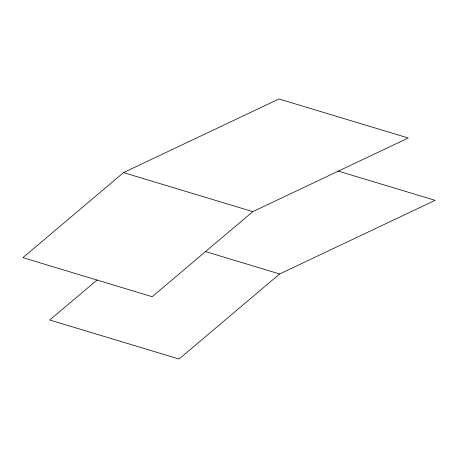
<?xml version="1.0" encoding="UTF-8"?>
<svg xmlns="http://www.w3.org/2000/svg" width="458" height="458" viewBox="0 0 458 458"><rect width="100%" height="100%" fill="white"/><g stroke="black" fill="none" stroke-linecap="round" stroke-linejoin="round"><path stroke-width="0.69" d="M123.523 172.597L22.9 257.665L152.176 296.704L252.799 211.636L408.255 138.001L278.979 98.962L123.523 172.597L252.799 211.636M97.062 279.993L49.745 319.999L179.021 359.038L279.643 273.97L435.1 200.335L337.97 171M205.087 251.453L279.643 273.97"/></g></svg>
